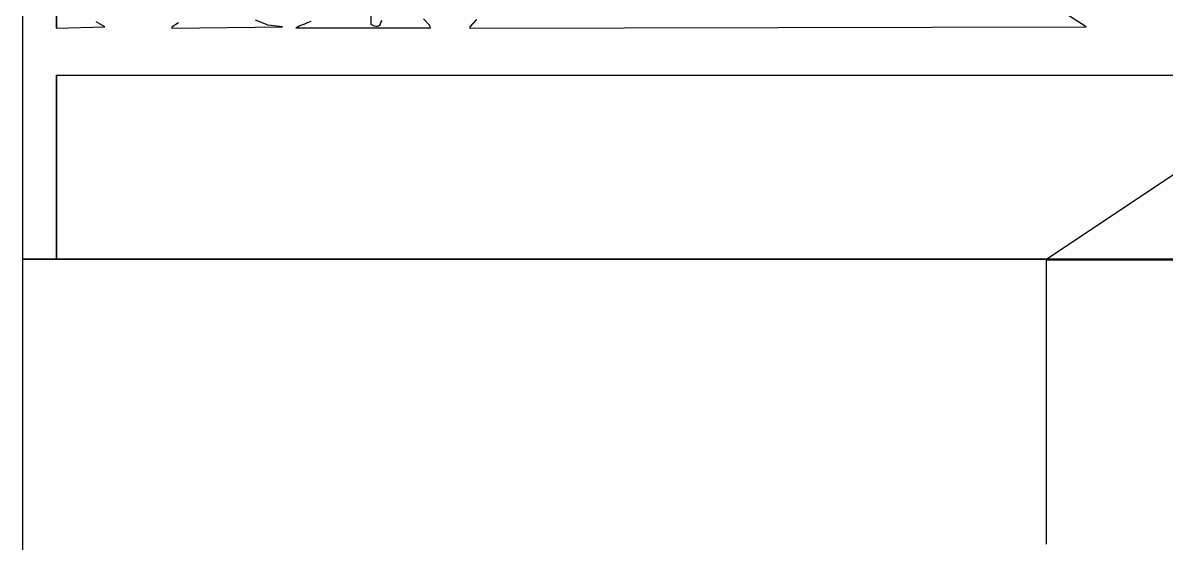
# Model space of a CAD drawing. Header units: inches. Extents: x -343 to 13887, y -13069 to -746.
# Drawn here: x 2785.55 to 2805.66, y -9124.16 to -9115.01 of the extents above; entities that cross this region are included whole.
import ezdxf

# ---------------------------------------------------------------- set-up
doc = ezdxf.new("R2010")
doc.units = ezdxf.units.IN
doc.header["$LTSCALE"] = 17
doc.header["$MEASUREMENT"] = 0
doc.layers.add('OUTLINE', color=1, linetype='Continuous', lineweight=25)

msp = doc.modelspace()

# ---------------------------------------------------------------- linework, layer by layer
for p, q in [((2785.555, -9119.163), (2785.555, -9085.338)), ((2791.681, -9115.036), (2791.578, -9108.607)), ((2786.144, -9113.874), (2786.144, -9115.098)), ((2786.147, -9115.098), (2786.147, -9113.874)), ((2786.998, -9115.077), (2786.844, -9114.987)), ((2788.294, -9115.007), (2788.179, -9115.077)), ((2789.868, -9115.045), (2789.644, -9114.959)), ((2790.12, -9115.077), (2789.868, -9115.045)), ((2790.424, -9115.062), (2790.358, -9115.098)), ((2790.427, -9115.062), (2790.424, -9115.062)), ((2790.491, -9115.033), (2790.427, -9115.062)), ((2790.494, -9115.033), (2790.491, -9115.033)), ((2790.556, -9115.007), (2790.494, -9115.033)), ((2790.559, -9115.007), (2790.556, -9115.007)), ((2790.619, -9114.981), (2790.559, -9115.007)), ((2791.7, -9115.048), (2791.681, -9115.036)), ((2791.719, -9115.059), (2791.7, -9115.048)), ((2791.739, -9115.068), (2791.719, -9115.059)), ((2791.828, -9115.056), (2791.807, -9115.068)), ((2791.863, -9114.963), (2791.828, -9115.056)), ((2791.831, -9115.056), (2791.828, -9115.056)), ((2791.831, -9115.056), (2791.866, -9114.963)), ((2792.712, -9115.056), (2792.599, -9114.935)), ((2792.726, -9115.098), (2792.712, -9115.056)), ((2793.534, -9114.948), (2793.418, -9115.077)), ((2793.421, -9115.077), (2793.537, -9114.948)), ((2804.256, -9115.077), (2803.942, -9114.877)), ((2786.144, -9115.098), (2786.147, -9115.098)), ((2786.147, -9115.098), (2786.998, -9115.077)), ((2788.179, -9115.077), (2788.176, -9115.077)), ((2788.176, -9115.077), (2788.176, -9115.098)), ((2788.176, -9115.098), (2788.179, -9115.098)), ((2788.179, -9115.098), (2788.179, -9115.077)), ((2788.179, -9115.098), (2790.12, -9115.077)), ((2790.358, -9115.098), (2790.356, -9115.098)), ((2792.726, -9115.098), (2790.358, -9115.098)), ((2791.76, -9115.073), (2791.739, -9115.068)), ((2791.782, -9115.073), (2791.76, -9115.073)), ((2791.784, -9115.073), (2791.782, -9115.073)), ((2791.804, -9115.068), (2791.784, -9115.073)), ((2791.807, -9115.068), (2791.804, -9115.068)), ((2793.421, -9115.077), (2793.418, -9115.077)), ((2793.418, -9115.077), (2793.418, -9115.098)), ((2793.418, -9115.098), (2793.421, -9115.098)), ((2793.421, -9115.098), (2793.421, -9115.077)), ((2793.421, -9115.098), (2804.256, -9115.077)), ((2786.144, -9115.927), (2786.144, -9119.163)), ((2786.147, -9115.927), (2786.144, -9115.927)), ((2786.147, -9119.163), (2786.147, -9115.927)), ((2786.147, -9115.927), (2805.876, -9115.927)), ((2786.144, -9119.163), (2785.555, -9119.163)), ((2819.555, -9119.163), (2785.555, -9119.163)), ((2786.147, -9119.163), (2786.144, -9119.163))]:
    msp.add_line(p, q)
at = {"layer": 'OUTLINE'}
for p, q in [((2785.555, -9133.163), (2785.555, -9085.163)), ((2803.555, -9119.163), (2821.555, -9107.163)), ((2785.555, -9119.163), (2819.555, -9119.163)), ((2785.555, -9124.163), (2785.555, -9119.163)), ((2803.555, -9119.179), (2821.555, -9119.179)), ((2803.555, -9124.179), (2803.555, -9119.179))]:
    msp.add_line(p, q, dxfattribs=at)

doc.saveas('drawing.dxf')
